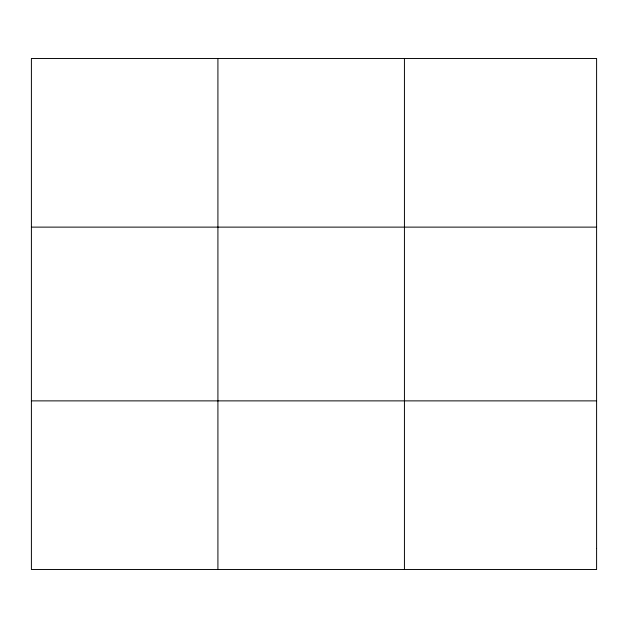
<?xml version="1.0" encoding="UTF-8"?>
<svg xmlns="http://www.w3.org/2000/svg" width="628" height="628" viewBox="0 0 628 628"><rect width="100%" height="100%" fill="white"/><g stroke="black" fill="none" stroke-linecap="round" stroke-linejoin="round"><path stroke-width="0.94" d="M217.916 569.525L217.916 58.475M404.432 569.525L404.432 58.475M31.4 227.124L596.6 227.124M31.4 400.876L596.6 400.876M596.6 548.44L596.6 569.525L31.4 569.525L31.4 58.475L596.6 58.475L596.6 548.44"/></g></svg>
